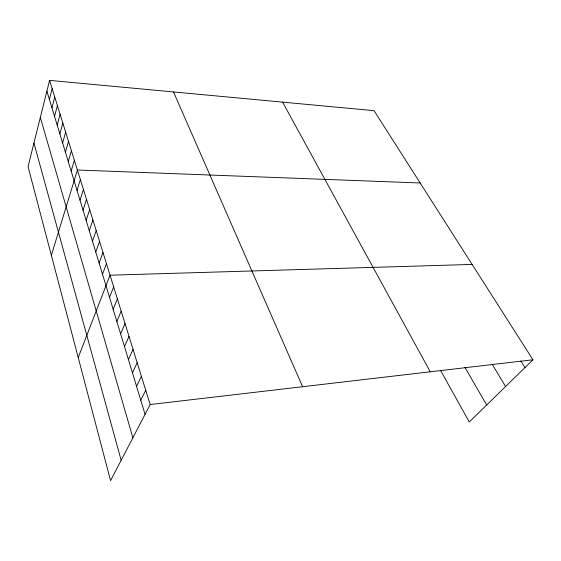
<?xml version="1.0" encoding="UTF-8"?>
<svg xmlns="http://www.w3.org/2000/svg" width="561" height="561" viewBox="0 0 561 561"><rect width="100%" height="100%" fill="white"/><g stroke="black" fill="none" stroke-linecap="round" stroke-linejoin="round"><path stroke-width="0.84" d="M49.585 80.377L28.05 166.652L110.559 480.623L150.166 404.544L49.585 80.377L374.04 110.664L532.95 359.783L469.269 421.998L440.532 370.379M49.396 99.451L52.145 88.624M51.949 107.845L54.754 97.025M54.543 116.393L57.404 105.573M57.187 125.096L60.104 114.276M59.88 133.953L62.853 123.132M62.622 142.978L65.651 132.165M65.413 152.164L68.505 141.358M68.26 161.526L71.415 150.727M71.156 171.063L74.375 160.271M51.36 255.339L77.397 170.004L420.175 182.991M77.025 190.396L80.384 179.632M80.006 200.186L83.428 189.443M83.035 210.165L86.527 199.435M86.121 220.333L89.69 209.632M89.269 230.697L92.916 220.024M92.481 241.265L96.204 230.62M95.756 252.043L99.556 241.426M99.101 263.032L102.979 252.457M102.502 274.245L106.471 263.705M78.224 357.574L110.033 275.192L472.124 264.427M109.528 297.358L113.666 286.916M113.147 309.279L117.382 298.887M116.842 321.446L121.176 311.11M120.622 333.872L125.047 323.599M124.479 346.565L129.009 336.355M128.42 359.531L133.055 349.391M132.445 372.777L137.186 362.722M136.554 386.326L141.414 376.347M140.762 400.168L145.741 390.288M150.166 404.544L532.95 359.783M520.846 361.018L524.963 367.581M492.263 364.384L505.587 386.515M464.985 367.469L486.675 404.986M282.583 102.123L430.266 371.789M173.517 91.948L302.596 386.718M46.886 91.198L145.068 414.334M40.336 117.445L132.859 437.783M33.941 143.062L121.155 460.265"/></g></svg>
